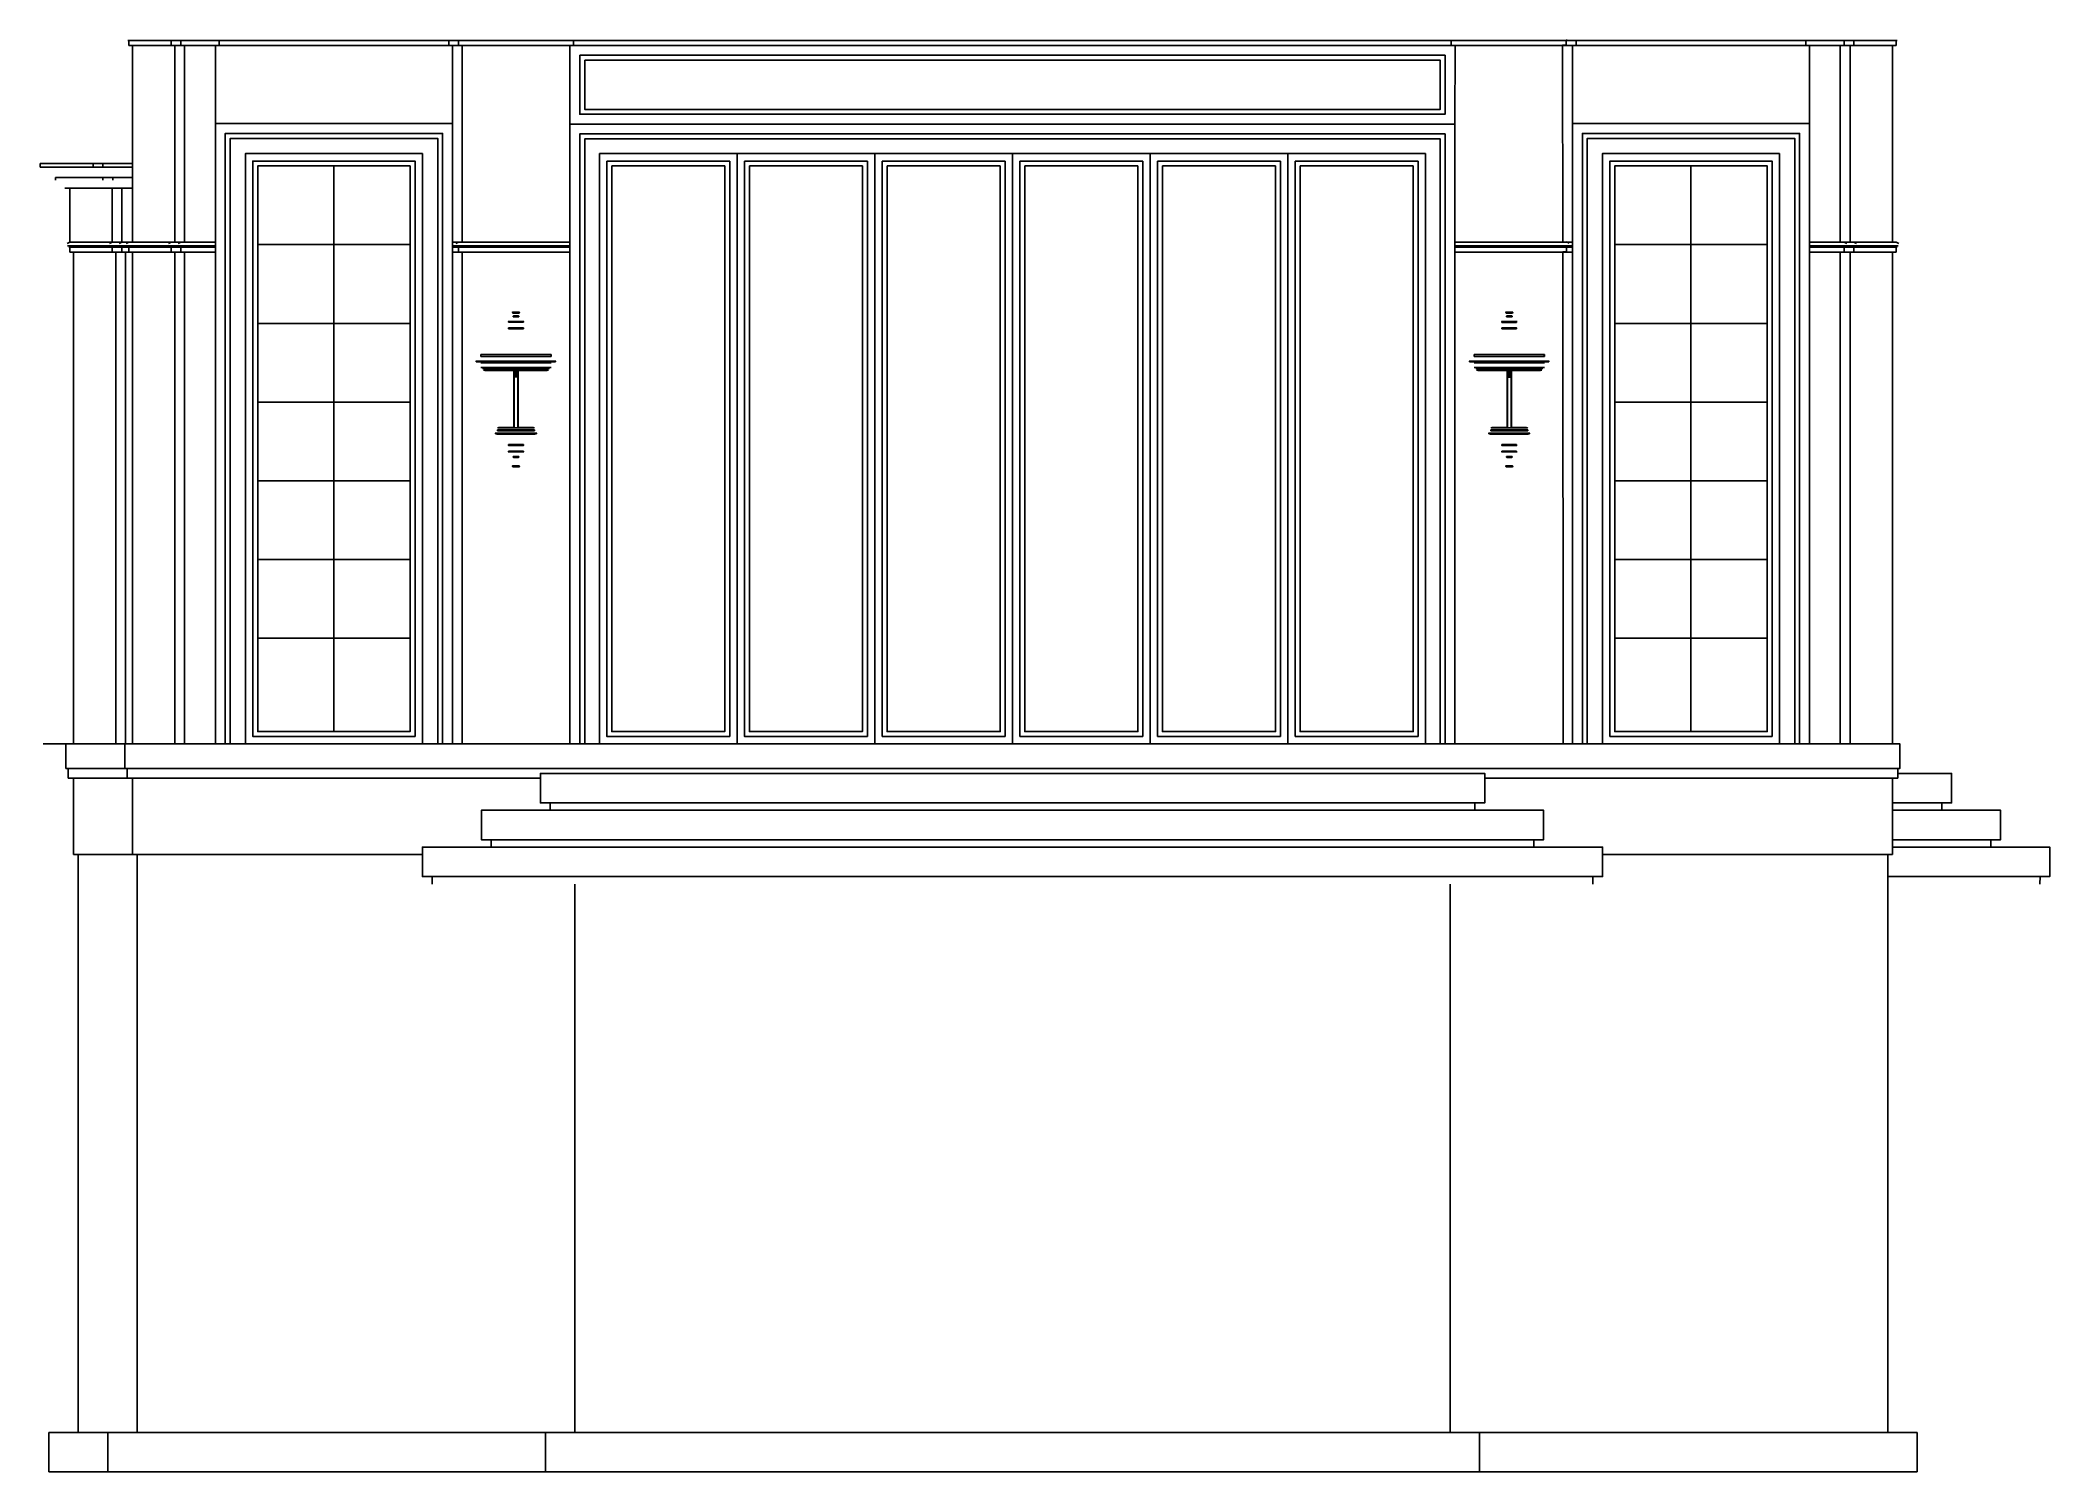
# Model space of a CAD drawing. Header units: metres. Extents: x -204 to 204, y 0 to 291.
import ezdxf

# ---------------------------------------------------------------- set-up
doc = ezdxf.new("R2010")
doc.units = ezdxf.units.M

msp = doc.modelspace()

# ---------------------------------------------------------------- linework, layer by layer
at = {"layer": 'EL-Trim', "color": 8}
for p, q in [((-177.74, 290), (-177.74, 291)), ((-175.74, 290), (-175.74, 291)), ((162.51, 290), (162.51, 291)), ((164.51, 290), (164.51, 291)), ((163.76, 250), (163.76, 290)), ((-193.62, 266, 8.25), (-193.62, 265.25, 8.25)), ((-191.62, 266, 8.25), (-191.62, 265.25, 8.25)), ((-203.37, 265.25, 8.25), (-185.62, 265.25)), ((-201.24, 263.13, 8.59), (-185.62, 263.13)), ((-191.62, 263.13, 8.25), (-191.62, 262.63, 8.25)), ((-189.62, 263.13, 8.25), (-189.62, 262.63, 8.25)), ((-198.37, 261, 8.25), (-185.62, 261)), ((-190.24, 261, 8.25), (-189.74, 261, 8.25)), ((-189.74, 261, 8.25), (-189.74, 250, 8.25)), ((-188.24, 261, 8.25), (-187.74, 261, 8.25)), ((-187.74, 261, 8.25), (-187.74, 250, 8.25)), ((163.06, 249.73), (162.51, 250)), ((165.06, 249.73), (164.51, 250)), ((162.51, 248), (161.76, 248)), ((162.51, 248), (162.51, 249)), ((162.51, 249), (162.7, 249)), ((163.76, 248), (163.76, 148)), ((164.51, 248), (164.51, 249)), ((164.51, 249), (164.7, 249))]:
    msp.add_line(p, q, dxfattribs=at)
for points in [[(-94.62, 288), (81.38, 288), (81.38, 276), (-94.62, 276)], [(-93.62, 287), (80.38, 287), (80.38, 277), (-93.62, 277)]]:
    msp.add_lwpolyline(points, close=True, dxfattribs=at)
for points in [[(161.76, 250), (161.76, 250)], [(161.76, 248), (161.76, 148)]]:
    msp.add_lwpolyline(points, dxfattribs=at)
at = {"layer": 'FP-Footing'}
for p, q in [((-196.62, 119.5, -12.22), (-196.62, 8, -12.22)), ((-184.62, 119.5), (-184.62, 8)), ((-95.62, 119.5), (-95.62, 8)), ((82.39, 119.5), (82.39, 8)), ((171.39, 119.5), (171.39, 8)), ((-202.62, 8, -12.22), (-202.62, 0, -12.22)), ((-202.62, 8, -12.22), (177.39, 8)), ((-190.62, 8), (-190.62, 0)), ((-101.62, 8), (-101.62, 0)), ((88.39, 8), (88.39, 0)), ((177.39, 8), (177.39, 0)), ((-202.62, 0, -12.22), (177.39, 0))]:
    msp.add_line(p, q, dxfattribs=at)
at = {"layer": 'FP-Hatch'}
for p, q in [((-186.37, 291), (173.13, 291)), ((-176.99, 250), (-176.99, 290)), ((-174.99, 250), (-174.99, 290)), ((161.76, 250), (161.76, 290)), ((-144.62, 265.5), (-144.62, 150.5)), ((131.38, 265.5), (131.38, 150.5)), ((-190.29, 249.73), (-189.74, 250)), ((-188.29, 249.73), (-187.74, 250)), ((-178.29, 249.73), (-177.74, 250)), ((-176.29, 249.73), (-175.74, 250)), ((-129.12, 249.5), (-160.12, 249.5)), ((146.88, 249.5), (115.88, 249.5)), ((-186.78, 249.25), (-198.78, 249.25, 8.25)), ((-186.55, 249, 2.87), (-198.37, 249, 8.25)), ((-186.37, 248), (-197.62, 248, 8.25)), ((-189.74, 249), (-189.93, 249)), ((-189.74, 248), (-189.74, 249)), ((-188.99, 248), (-188.99, 148)), ((-187.74, 249), (-187.93, 249)), ((-187.74, 248), (-187.74, 249)), ((-187.74, 248), (-186.99, 248)), ((-168.71, 249.25), (-186.78, 249.25)), ((-168.71, 249), (-186.37, 249)), ((-177.74, 249), (-177.93, 249)), ((-177.74, 248), (-177.74, 249)), ((-176.99, 248), (-176.99, 148)), ((-175.74, 249), (-175.93, 249)), ((-175.74, 248), (-175.74, 249)), ((-175.74, 248), (-174.99, 248)), ((-120.52, 249.25), (-96.62, 249.25)), ((-120.52, 249), (-96.62, 249)), ((83.38, 249.25), (107.29, 249.25)), ((83.38, 249), (107.29, 249)), ((155.48, 249.25), (173.55, 249.25)), ((155.48, 249), (173.13, 249)), ((-129.12, 233.5), (-160.12, 233.5)), ((-109.16, 233.9), (-109.1, 233.9)), ((-109.16, 233.9, -0.08), (-106.09, 233.9, -0.08)), ((-109.1, 233.9), (-107.6, 233.9)), ((-109.1, 233.71), (-107.6, 233.71)), ((-109.09, 233.71, -0.08), (-106.09, 233.71, -0.08)), ((-108.2, 235.6), (-108.25, 235.6)), ((-106.99, 235.6, -0.08), (-108.25, 235.6, -0.08)), ((-108.2, 235.6), (-107.6, 235.6)), ((-107.6, 235.78), (-108.18, 235.78)), ((-108.16, 234.85), (-107.6, 234.85)), ((-108.15, 234.85, -0.08), (-107.03, 234.85, -0.08)), ((-108.06, 235.03), (-107.6, 235.03)), ((-108.06, 235.03, -0.08), (-107.12, 235.03, -0.08)), ((-107.6, 235.78), (-107.01, 235.78)), ((-106.99, 235.6), (-107.6, 235.6)), ((-107.13, 235.03), (-107.6, 235.03)), ((-107.03, 234.85), (-107.6, 234.85)), ((-106.1, 233.9), (-107.6, 233.9)), ((-106.1, 233.71), (-107.6, 233.71)), ((-106.99, 235.6), (-106.94, 235.6)), ((-106.03, 233.9), (-106.1, 233.9)), ((92.86, 233.9, -0.08), (95.92, 233.9, -0.08)), ((92.86, 233.89), (92.93, 233.89)), ((92.92, 233.71, -0.08), (95.92, 233.71, -0.08)), ((92.93, 233.89), (94.43, 233.89)), ((92.93, 233.7), (94.43, 233.7)), ((95.03, 235.6, -0.08), (93.77, 235.6, -0.08)), ((93.83, 235.59), (93.77, 235.59)), ((93.83, 235.59), (94.43, 235.59)), ((94.43, 235.78), (93.85, 235.78)), ((93.86, 234.85, -0.08), (94.99, 234.85, -0.08)), ((93.87, 234.84), (94.43, 234.84)), ((93.96, 235.03, -0.08), (94.89, 235.03, -0.08)), ((93.96, 235.03), (94.43, 235.03)), ((94.43, 235.78), (95.01, 235.78)), ((95.03, 235.59), (94.43, 235.59)), ((94.9, 235.03), (94.43, 235.03)), ((94.99, 234.84), (94.43, 234.84)), ((95.93, 233.89), (94.43, 233.89)), ((95.93, 233.7), (94.43, 233.7)), ((95.03, 235.59), (95.09, 235.59)), ((96, 233.89), (95.93, 233.89)), ((146.88, 233.5), (115.88, 233.5)), ((-109.1, 232.4), (-107.6, 232.4)), ((-109.09, 232.4, -0.08), (-106.09, 232.4, -0.08)), ((-108.91, 232.58), (-107.6, 232.58)), ((-106.28, 232.58), (-107.6, 232.58)), ((-106.1, 232.4), (-107.6, 232.4)), ((92.92, 232.4, -0.08), (95.92, 232.4, -0.08)), ((92.93, 232.39), (94.43, 232.39)), ((93.12, 232.58), (94.43, 232.58)), ((95.74, 232.58), (94.43, 232.58)), ((95.93, 232.39), (94.43, 232.39)), ((-115.73, 225.82), (-115.66, 225.82)), ((-115.72, 225.82, -0.08), (-99.46, 225.82, -0.08)), ((-115.66, 225.65), (-115.66, 225.82)), ((-115.66, 225.82), (-107.6, 225.82)), ((-115.66, 225.65), (-114.91, 225.65)), ((-115.65, 225.65, -0.08), (-115.65, 225.82, -0.08)), ((-115.65, 225.65, -0.08), (-99.53, 225.65, -0.08)), ((-114.91, 225.65), (-107.6, 225.65)), ((-114.72, 226.77), (-114.72, 227.15)), ((-114.72, 227.15), (-107.6, 227.15)), ((-114.72, 226.77, -0.08), (-114.72, 227.15, -0.08)), ((-114.72, 227.15, -0.08), (-100.47, 227.15, -0.08)), ((-114.72, 226.77), (-107.6, 226.77)), ((-114.72, 226.77, -0.08), (-100.47, 226.77, -0.08)), ((-114.72, 225.46), (-107.6, 225.46)), ((-114.72, 225.46, -0.08), (-100.47, 225.46, -0.08)), ((-100.47, 227.15), (-107.6, 227.15)), ((-100.47, 226.77), (-107.6, 226.77)), ((-99.53, 225.82), (-107.6, 225.82)), ((-100.28, 225.65), (-107.6, 225.65)), ((-100.47, 225.46), (-107.6, 225.46)), ((-100.47, 226.77), (-100.47, 227.15)), ((-100.47, 226.77, -0.08), (-100.47, 227.15, -0.08)), ((-99.53, 225.65), (-100.28, 225.65)), ((-99.53, 225.65), (-99.53, 225.82)), ((-99.47, 225.82), (-99.53, 225.82)), ((-99.53, 225.65, -0.08), (-99.53, 225.82, -0.08)), ((86.3, 225.82, -0.08), (102.55, 225.82, -0.08)), ((86.3, 225.82), (86.37, 225.82)), ((86.36, 225.65, -0.08), (86.36, 225.82, -0.08)), ((86.36, 225.65, -0.08), (102.49, 225.65, -0.08)), ((86.37, 225.64), (86.37, 225.82)), ((86.37, 225.82), (94.43, 225.82)), ((86.37, 225.64), (87.12, 225.64)), ((87.12, 225.64), (94.43, 225.64)), ((87.3, 226.77, -0.08), (87.3, 227.15, -0.08)), ((87.3, 227.15, -0.08), (101.55, 227.15, -0.08)), ((87.3, 226.77, -0.08), (101.55, 226.77, -0.08)), ((87.3, 225.46, -0.08), (101.55, 225.46, -0.08)), ((87.31, 226.77), (87.31, 227.14)), ((87.31, 227.14), (94.43, 227.14)), ((87.31, 226.77), (94.43, 226.77)), ((87.31, 225.45), (94.43, 225.45)), ((101.56, 227.14), (94.43, 227.14)), ((101.56, 226.77), (94.43, 226.77)), ((102.49, 225.82), (94.43, 225.82)), ((101.74, 225.64), (94.43, 225.64)), ((101.56, 225.45), (94.43, 225.45)), ((101.55, 226.77, -0.08), (101.55, 227.15, -0.08)), ((101.56, 226.77), (101.56, 227.14)), ((102.49, 225.64), (101.74, 225.64)), ((102.49, 225.65, -0.08), (102.49, 225.82, -0.08)), ((102.49, 225.64), (102.49, 225.82)), ((102.56, 225.82), (102.49, 225.82)), ((-114.72, 224.52), (-114.57, 224.52)), ((-114.72, 224.52, -0.08), (-100.47, 224.52, -0.08)), ((-114.57, 224.52), (-107.6, 224.52)), ((-114.23, 224.33), (-114.38, 224.33)), ((-100.8, 224.33, -0.08), (-114.38, 224.33, -0.08)), ((-114.23, 224.33), (-107.6, 224.33)), ((-114.15, 223.96), (-114.23, 223.96)), ((-107.78, 223.96, -0.08), (-114.22, 223.96, -0.08)), ((-114.15, 223.96), (-107.78, 223.96)), ((-113.96, 223.88), (-108.05, 223.88)), ((-113.96, 223.88, -0.08), (-108.04, 223.88, -0.08)), ((-108.05, 212.23), (-108.05, 223.96)), ((-108.04, 212.23, -0.08), (-108.04, 223.96, -0.08)), ((-107.97, 212.23), (-107.97, 223.96)), ((-107.97, 212.23, -0.08), (-107.97, 223.96, -0.08)), ((-100.62, 224.52), (-107.6, 224.52)), ((-100.96, 224.33), (-107.6, 224.33)), ((-101.04, 223.96), (-107.41, 223.96)), ((-100.96, 223.96, -0.08), (-107.4, 223.96, -0.08)), ((-107.22, 212.23), (-107.22, 223.96)), ((-107.22, 212.23, -0.08), (-107.22, 223.96, -0.08)), ((-107.15, 212.23), (-107.15, 223.96)), ((-101.23, 223.88), (-107.15, 223.88)), ((-107.14, 212.23, -0.08), (-107.14, 223.96, -0.08)), ((-101.23, 223.88, -0.08), (-107.14, 223.88, -0.08)), ((-101.04, 223.96), (-100.97, 223.96)), ((-100.96, 224.33), (-100.81, 224.33)), ((-100.47, 224.52), (-100.62, 224.52)), ((87.3, 224.52, -0.08), (101.55, 224.52, -0.08)), ((87.31, 224.52), (87.46, 224.52)), ((87.46, 224.52), (94.43, 224.52)), ((101.21, 224.33, -0.08), (87.64, 224.33, -0.08)), ((87.79, 224.33), (87.64, 224.33)), ((87.79, 224.33), (94.43, 224.33)), ((94.24, 223.96, -0.08), (87.79, 223.96, -0.08)), ((87.88, 223.95), (87.8, 223.95)), ((87.88, 223.95), (94.24, 223.95)), ((88.06, 223.88, -0.08), (93.97, 223.88, -0.08)), ((88.06, 223.88), (93.98, 223.88)), ((93.97, 212.23, -0.08), (93.97, 223.96, -0.08)), ((93.98, 212.23), (93.98, 223.95)), ((94.05, 212.23, -0.08), (94.05, 223.96, -0.08)), ((94.06, 212.23), (94.06, 223.95)), ((101.41, 224.52), (94.43, 224.52)), ((101.07, 224.33), (94.43, 224.33)), ((101.05, 223.96, -0.08), (94.61, 223.96, -0.08)), ((100.99, 223.95), (94.62, 223.95)), ((94.8, 212.23, -0.08), (94.8, 223.96, -0.08)), ((94.81, 212.23), (94.81, 223.95)), ((94.87, 212.23, -0.08), (94.87, 223.96, -0.08)), ((100.79, 223.88, -0.08), (94.87, 223.88, -0.08)), ((94.88, 212.23), (94.88, 223.95)), ((100.8, 223.88), (94.88, 223.88)), ((100.99, 223.95), (101.06, 223.95)), ((101.07, 224.33), (101.22, 224.33)), ((101.56, 224.52), (101.41, 224.52)), ((-129.12, 217.5), (-160.12, 217.5)), ((146.88, 217.5), (115.88, 217.5)), ((-111.8, 211.14), (-111.74, 211.14)), ((-111.8, 211.14, -0.08), (-103.38, 211.14, -0.08)), ((-111.74, 211.05), (-111.74, 211.14)), ((-111.74, 211.14), (-107.6, 211.14)), ((-111.74, 211.05), (-111.55, 211.05)), ((-111.73, 211.05, -0.08), (-111.73, 211.14, -0.08)), ((-111.73, 211.05, -0.08), (-103.45, 211.05, -0.08)), ((-111.55, 211.05), (-107.6, 211.05)), ((-111.46, 210.96), (-110.71, 210.96)), ((-111.45, 210.96, -0.08), (-103.73, 210.96, -0.08)), ((-111.3, 212.23), (-111.36, 212.2)), ((-111.29, 212.23, -0.08), (-111.36, 212.2, -0.08)), ((-111.34, 211.67), (-111.34, 211.86)), ((-111.34, 211.86), (-107.6, 211.86)), ((-111.34, 211.67, -0.08), (-111.34, 211.86, -0.08)), ((-111.34, 211.86, -0.08), (-103.84, 211.86, -0.08)), ((-111.34, 211.67), (-107.6, 211.67)), ((-111.34, 211.67, -0.08), (-103.84, 211.67, -0.08)), ((-111.3, 212.23), (-107.6, 212.23)), ((-111.29, 212.23, -0.08), (-103.89, 212.23, -0.08)), ((-111.12, 212.31), (-108.05, 212.31)), ((-111.12, 212.31, -0.08), (-108.04, 212.31, -0.08)), ((-110.71, 210.96), (-107.6, 210.96)), ((-109.1, 208.85), (-107.6, 208.85)), ((-109.09, 208.85, -0.08), (-106.09, 208.85, -0.08)), ((-108.91, 208.66), (-107.6, 208.66)), ((-103.9, 212.23), (-107.6, 212.23)), ((-103.85, 211.86), (-107.6, 211.86)), ((-103.85, 211.67), (-107.6, 211.67)), ((-103.45, 211.14), (-107.6, 211.14)), ((-103.64, 211.05), (-107.6, 211.05)), ((-104.48, 210.96), (-107.6, 210.96)), ((-106.1, 208.85), (-107.6, 208.85)), ((-106.28, 208.66), (-107.6, 208.66)), ((-104.07, 212.31), (-107.15, 212.31)), ((-104.06, 212.31, -0.08), (-107.14, 212.31, -0.08)), ((-103.74, 210.96), (-104.48, 210.96)), ((-103.9, 212.23), (-103.83, 212.2)), ((-103.89, 212.23, -0.08), (-103.82, 212.2, -0.08)), ((-103.85, 211.67), (-103.85, 211.86)), ((-103.84, 211.67, -0.08), (-103.84, 211.86, -0.08)), ((-103.45, 211.05), (-103.64, 211.05)), ((-103.45, 211.05), (-103.45, 211.14)), ((-103.39, 211.14), (-103.45, 211.14)), ((-103.45, 211.05, -0.08), (-103.45, 211.14, -0.08)), ((90.22, 211.14), (90.29, 211.14)), ((90.28, 211.05, -0.08), (90.28, 211.14, -0.08)), ((90.28, 211.14, -0.08), (98.63, 211.14, -0.08)), ((90.28, 211.05, -0.08), (98.57, 211.05, -0.08)), ((90.29, 211.05), (90.29, 211.14)), ((90.29, 211.14), (94.43, 211.14)), ((90.29, 211.05), (90.48, 211.05)), ((90.48, 211.05), (94.43, 211.05)), ((90.56, 210.96, -0.08), (98.29, 210.96, -0.08)), ((90.57, 210.96), (91.31, 210.96)), ((90.72, 212.23, -0.08), (90.66, 212.2, -0.08)), ((90.73, 212.23), (90.66, 212.2)), ((90.68, 211.67, -0.08), (90.68, 211.86, -0.08)), ((90.68, 211.86, -0.08), (98.17, 211.86, -0.08)), ((90.68, 211.67), (90.68, 211.85)), ((90.68, 211.85), (94.43, 211.85)), ((90.68, 211.67, -0.08), (98.17, 211.67, -0.08)), ((90.68, 211.67), (94.43, 211.67)), ((90.72, 212.23, -0.08), (98.13, 212.23, -0.08)), ((90.73, 212.23), (94.43, 212.23)), ((90.9, 212.31, -0.08), (93.97, 212.31, -0.08)), ((90.9, 212.3), (93.98, 212.3)), ((91.31, 210.96), (94.43, 210.96)), ((92.92, 208.85, -0.08), (95.92, 208.85, -0.08)), ((92.93, 208.85), (94.43, 208.85)), ((93.12, 208.66), (94.43, 208.66)), ((98.13, 212.23), (94.43, 212.23)), ((98.18, 211.85), (94.43, 211.85)), ((98.18, 211.67), (94.43, 211.67)), ((98.57, 211.14), (94.43, 211.14)), ((98.38, 211.05), (94.43, 211.05)), ((97.55, 210.96), (94.43, 210.96)), ((95.93, 208.85), (94.43, 208.85)), ((95.74, 208.66), (94.43, 208.66)), ((97.95, 212.31, -0.08), (94.87, 212.31, -0.08)), ((97.96, 212.3), (94.88, 212.3)), ((98.29, 210.96), (97.55, 210.96)), ((98.13, 212.23, -0.08), (98.19, 212.2, -0.08)), ((98.13, 212.23), (98.2, 212.2)), ((98.17, 211.67, -0.08), (98.17, 211.86, -0.08)), ((98.18, 211.67), (98.18, 211.85)), ((98.57, 211.05), (98.38, 211.05)), ((98.57, 211.05, -0.08), (98.57, 211.14, -0.08)), ((98.57, 211.05), (98.57, 211.14)), ((98.64, 211.14), (98.57, 211.14)), ((-109.16, 207.35), (-109.1, 207.35)), ((-109.16, 207.35, -0.08), (-106.09, 207.35, -0.08)), ((-109.1, 207.54), (-107.6, 207.54)), ((-109.1, 207.35), (-107.6, 207.35)), ((-109.09, 207.54, -0.08), (-106.09, 207.54, -0.08)), ((-106.99, 204.53, -0.08), (-108.25, 204.53, -0.08)), ((-108.2, 204.52), (-108.25, 204.52)), ((-108.2, 204.52), (-107.6, 204.52)), ((-108.16, 206.4), (-107.6, 206.4)), ((-108.15, 206.4, -0.08), (-107.03, 206.4, -0.08)), ((-108.06, 206.21), (-107.6, 206.21)), ((-108.06, 206.21, -0.08), (-107.12, 206.21, -0.08)), ((-106.1, 207.54), (-107.6, 207.54)), ((-106.1, 207.35), (-107.6, 207.35)), ((-107.03, 206.4), (-107.6, 206.4)), ((-107.13, 206.21), (-107.6, 206.21)), ((-106.99, 204.52), (-107.6, 204.52)), ((-106.99, 204.52), (-106.94, 204.52)), ((-106.03, 207.35), (-106.1, 207.35)), ((92.86, 207.35, -0.08), (95.92, 207.35, -0.08)), ((92.86, 207.35), (92.93, 207.35)), ((92.92, 207.54, -0.08), (95.92, 207.54, -0.08)), ((92.93, 207.53), (94.43, 207.53)), ((92.93, 207.35), (94.43, 207.35)), ((95.03, 204.53, -0.08), (93.77, 204.53, -0.08)), ((93.83, 204.52), (93.77, 204.52)), ((93.83, 204.52), (94.43, 204.52)), ((93.86, 206.4, -0.08), (94.99, 206.4, -0.08)), ((93.87, 206.4), (94.43, 206.4)), ((93.96, 206.21, -0.08), (94.89, 206.21, -0.08)), ((93.96, 206.21), (94.43, 206.21)), ((95.93, 207.53), (94.43, 207.53)), ((95.93, 207.35), (94.43, 207.35)), ((94.99, 206.4), (94.43, 206.4)), ((94.9, 206.21), (94.43, 206.21)), ((95.03, 204.52), (94.43, 204.52)), ((95.03, 204.52), (95.09, 204.52)), ((96, 207.35), (95.93, 207.35)), ((-129.12, 201.5), (-160.12, 201.5)), ((-106.94, 204.34, -0.08), (-108.25, 204.34, -0.08)), ((-107.6, 204.34), (-108.18, 204.34)), ((-107.6, 204.34), (-107.01, 204.34)), ((95.01, 204.34, -0.08), (93.77, 204.34, -0.08)), ((94.43, 204.33), (93.85, 204.33)), ((94.43, 204.33), (95.01, 204.33)), ((146.88, 201.5), (115.88, 201.5)), ((-129.12, 185.5), (-160.12, 185.5)), ((146.88, 185.5), (115.88, 185.5)), ((-129.12, 169.5), (-160.12, 169.5)), ((146.88, 169.5), (115.88, 169.5)), ((-198.66, 143, -12.22), (-187.12, 143)), ((-7.25, 143), (-186.66, 143)), ((-7.25, 143), (173.43, 143)), ((172.39, 136), (182.39, 136)), ((172.39, 128.5), (192.39, 128.5)), ((202.37, 121, -24.5), (171.39, 121, -24.5))]:
    msp.add_line(p, q, dxfattribs=at)
for points in [[(-166.71, 148), (-166.71, 272.1), (-122.52, 272.1), (-122.52, 148)], [(-165.71, 148), (-165.71, 271.1), (-123.52, 271.1), (-123.52, 148)], [(-94.62, 148), (-94.62, 272), (81.38, 272), (81.38, 148)], [(-93.62, 148), (-93.62, 271), (80.38, 271), (80.38, 148)], [(109.29, 148), (109.29, 272.1), (153.48, 272.1), (153.48, 148)], [(110.29, 148), (110.29, 271.1), (152.48, 271.1), (152.48, 148)], [(-161.12, 180.87), (-161.12, 266.5), (-128.12, 266.5), (-128.12, 149.5), (-161.12, 149.5), (-161.12, 180.87)], [(-64.12, 266.5), (-89.12, 266.5)], [(-64.12, 266.5), (-64.12, 149.5), (-89.12, 149.5), (-89.12, 266.5)], [(-62.62, 148), (-62.62, 268)], [(-36.11, 266.5), (-61.12, 266.5)], [(-36.11, 266.5), (-36.11, 149.5), (-61.12, 149.5), (-61.12, 266.5)], [(-34.61, 148), (-34.61, 268)], [(-8.11, 266.5), (-33.11, 266.5)], [(-8.11, 266.5), (-8.11, 149.5), (-33.11, 149.5), (-33.11, 266.5)], [(-6.61, 148), (-6.61, 268)], [(19.89, 266.5), (-5.11, 266.5)], [(19.89, 266.5), (19.89, 149.5), (-5.11, 149.5), (-5.11, 266.5)], [(21.39, 268), (21.39, 148)], [(47.89, 266.5), (22.89, 266.5)], [(47.89, 266.5), (47.89, 149.5), (22.89, 149.5), (22.89, 266.5)], [(49.39, 268), (49.39, 148)], [(75.89, 266.5), (50.89, 266.5)], [(75.89, 266.5), (75.89, 149.5), (50.89, 149.5), (50.89, 266.5)], [(114.88, 180.87), (114.88, 266.5), (147.88, 266.5), (147.88, 149.5), (114.88, 149.5), (114.88, 180.87)], [(-160.12, 180.87), (-160.12, 265.5), (-129.12, 265.5), (-129.12, 150.5), (-160.12, 150.5), (-160.12, 180.87)], [(-65.12, 265.5), (-65.12, 150.5), (-88.12, 150.5), (-88.12, 265.5)], [(-65.12, 265.5), (-88.12, 265.5)], [(-37.12, 265.5), (-37.12, 150.5), (-60.12, 150.5), (-60.12, 265.5)], [(-37.12, 265.5), (-60.12, 265.5)], [(-9.11, 265.5), (-9.11, 150.5), (-32.12, 150.5), (-32.12, 265.5)], [(-9.11, 265.5), (-32.12, 265.5)], [(18.89, 265.5), (18.89, 150.5), (-4.11, 150.5), (-4.11, 265.5)], [(18.89, 265.5), (-4.11, 265.5)], [(46.89, 265.5), (46.89, 150.5), (23.89, 150.5), (23.89, 265.5)], [(46.89, 265.5), (23.89, 265.5)], [(74.89, 265.5), (74.89, 150.5), (51.89, 150.5), (51.89, 265.5)], [(74.89, 265.5), (51.89, 265.5)], [(115.88, 180.87), (115.88, 265.5), (146.88, 265.5), (146.88, 150.5), (115.88, 150.5), (115.88, 180.87)], [(-186.99, 250), (-186.99, 250)], [(-174.99, 250), (-174.99, 250)], [(-186.99, 248), (-186.99, 148)], [(-174.99, 248), (-174.99, 148)], [(-109.1, 233.9), (-109.1, 233.71)], [(-108.18, 235.78), (-108.25, 235.78), (-108.35, 235.69), (-108.35, 235.69), (-108.25, 235.6)], [(-108.06, 235.03), (-108.16, 234.94), (-108.16, 234.85)], [(-107.13, 235.03), (-107.03, 234.94), (-107.03, 234.85)], [(-107.01, 235.78), (-106.94, 235.78), (-106.85, 235.69), (-106.85, 235.69), (-106.94, 235.6)], [(-106.1, 233.9), (-106.1, 233.71)], [(92.93, 233.89), (92.93, 233.7)], [(93.85, 235.78), (93.77, 235.78), (93.68, 235.69), (93.68, 235.69), (93.77, 235.59)], [(93.96, 235.03), (93.87, 234.94), (93.87, 234.84)], [(94.9, 235.03), (94.99, 234.94), (94.99, 234.84)], [(95.01, 235.78), (95.09, 235.78), (95.18, 235.69), (95.18, 235.69), (95.09, 235.59)], [(95.93, 233.89), (95.93, 233.7)], [(-109.1, 232.4), (-109.1, 232.58), (-108.91, 232.58)], [(-106.1, 232.4), (-106.1, 232.58), (-106.28, 232.58)], [(92.93, 232.39), (92.93, 232.58), (93.12, 232.58)], [(95.93, 232.39), (95.93, 232.58), (95.74, 232.58)], [(-107.78, 222.46), (-107.78, 224.33), (-107.41, 224.33), (-107.41, 222.46)], [(94.24, 222.45), (94.24, 224.33), (94.62, 224.33), (94.62, 222.45)], [(-109.1, 208.85), (-109.1, 208.66), (-108.91, 208.66)], [(-106.1, 208.85), (-106.1, 208.66), (-106.28, 208.66)], [(92.93, 208.85), (92.93, 208.66), (93.12, 208.66)], [(95.93, 208.85), (95.93, 208.66), (95.74, 208.66)], [(-109.1, 207.35), (-109.1, 207.54)], [(-108.18, 204.34), (-108.25, 204.34), (-108.35, 204.43), (-108.35, 204.43), (-108.25, 204.52)], [(-108.06, 206.21), (-108.16, 206.31), (-108.16, 206.4)], [(-107.13, 206.21), (-107.03, 206.31), (-107.03, 206.4)], [(-107.01, 204.34), (-106.94, 204.34), (-106.85, 204.43), (-106.85, 204.43), (-106.94, 204.52)], [(-106.1, 207.35), (-106.1, 207.54)], [(92.93, 207.35), (92.93, 207.53)], [(93.85, 204.33), (93.77, 204.33), (93.68, 204.43), (93.68, 204.43), (93.77, 204.52)], [(93.96, 206.21), (93.87, 206.3), (93.87, 206.4)], [(94.9, 206.21), (94.99, 206.3), (94.99, 206.4)], [(95.01, 204.33), (95.09, 204.33), (95.18, 204.43), (95.18, 204.43), (95.09, 204.52)], [(95.93, 207.35), (95.93, 207.53)]]:
    msp.add_lwpolyline(points, dxfattribs=at)
for points, elevation in [([(-109.09, 233.9), (-109.09, 233.71)], -0.08), ([(-106.94, 235.78), (-108.25, 235.78), (-108.25, 235.6)], -0.08), ([(-108.06, 235.03), (-108.15, 234.94), (-108.15, 234.85)], -0.08), ([(-107.12, 235.03), (-107.03, 234.94), (-107.03, 234.85)], -0.08), ([(-106.09, 233.9), (-106.09, 233.71)], -0.08), ([(92.92, 233.9), (92.92, 233.71)], -0.08), ([(95.01, 235.78), (93.77, 235.78), (93.77, 235.6)], -0.08), ([(93.96, 235.03), (93.86, 234.94), (93.86, 234.85)], -0.08), ([(94.89, 235.03), (94.99, 234.94), (94.99, 234.85)], -0.08), ([(95.92, 233.9), (95.92, 233.71)], -0.08), ([(-109.09, 232.4), (-109.09, 232.58), (-106.09, 232.58)], -0.08), ([(-106.09, 232.4), (-106.09, 232.58)], -0.08), ([(92.92, 232.4), (92.92, 232.58), (95.92, 232.58)], -0.08), ([(95.92, 232.4), (95.92, 232.58)], -0.08), ([(-107.78, 224.33), (-107.78, 222.46)], -0.08), ([(-107.4, 222.46), (-107.4, 224.33)], -0.08), ([(94.24, 224.33), (94.24, 222.46)], -0.08), ([(94.61, 222.46), (94.61, 224.33)], -0.08), ([(-109.09, 208.85), (-109.09, 208.66), (-106.09, 208.66)], -0.08), ([(-106.09, 208.85), (-106.09, 208.66)], -0.08), ([(92.92, 208.85), (92.92, 208.66), (95.92, 208.66)], -0.08), ([(95.92, 208.85), (95.92, 208.66)], -0.08), ([(-109.09, 207.35), (-109.09, 207.54)], -0.08), ([(-108.06, 206.21), (-108.15, 206.31), (-108.15, 206.4)], -0.08), ([(-107.12, 206.21), (-107.03, 206.31), (-107.03, 206.4)], -0.08), ([(-106.94, 204.34), (-106.94, 204.53)], -0.08), ([(-106.09, 207.35), (-106.09, 207.54)], -0.08), ([(92.92, 207.35), (92.92, 207.54)], -0.08), ([(93.96, 206.21), (93.86, 206.31), (93.86, 206.4)], -0.08), ([(94.89, 206.21), (94.99, 206.31), (94.99, 206.4)], -0.08), ([(95.08, 204.34), (95.08, 204.53)], -0.08), ([(95.92, 207.35), (95.92, 207.54)], -0.08), ([(-197.62, 141), (-186.66, 141)], -12.22), ([(-196.62, 125.5), (-185.62, 125.5)], -12.22)]:
    msp.add_lwpolyline(points, dxfattribs=dict(at, elevation=elevation))
at = {"layer": 'FP-Proposed Wall'}
for p, q in [((-186.37, 290), (-186.37, 291)), ((-119.27, 291), (-119.46, 291)), ((-119.27, 290), (-119.27, 291)), ((-95.87, 290), (-95.87, 291)), ((82.63, 290), (82.63, 291)), ((106.03, 291.07), (106.22, 291.07)), ((106.03, 290.07), (106.03, 291.07)), ((173.13, 290), (173.13, 291)), ((-185.62, 290), (-186.37, 290)), ((-185.62, 250), (-185.62, 290)), ((-119.27, 290), (-118.52, 290)), ((-118.52, 250), (-118.52, 290)), ((-96.62, 274), (-96.62, 290)), ((83.38, 274), (83.39, 290)), ((106.03, 290.07), (105.28, 290.06)), ((105.3, 250.06), (105.28, 290.06)), ((172.38, 250), (172.38, 290)), ((173.13, 290), (172.38, 290)), ((-186.91, 249.73), (-186.37, 250)), ((-185.62, 250), (-186.37, 250)), ((-119.82, 249.73), (-119.27, 250)), ((106.6, 249.79), (106.05, 250.07)), ((173.13, 250), (172.38, 250)), ((173.68, 249.73), (173.13, 250)), ((-186.37, 249), (-186.55, 249)), ((-186.37, 248), (-186.37, 249)), ((-185.62, 248), (-186.37, 248)), ((-185.62, 148), (-185.62, 248)), ((-119.27, 248), (-119.27, 249)), ((-119.27, 248), (-118.52, 248)), ((106.05, 248.07), (105.3, 248.06)), ((106.05, 249.07), (106.24, 249.07)), ((106.05, 248.07), (106.05, 249.07)), ((173.13, 248), (172.38, 248)), ((172.38, 148), (172.38, 248)), ((173.13, 249), (173.32, 249)), ((173.13, 248), (173.13, 249)), ((-186.66, 143), (-186.66, 141)), ((-186.66, 141), (-185.62, 141)), ((-185.62, 125.5), (-185.62, 141)), ((89.44, 142, 24.5), (-100.65, 142, 49)), ((172.39, 125.5), (172.39, 141)), ((172.39, 141), (173.43, 141)), ((173.43, 143), (173.43, 141)), ((87.44, 134.5, 24.5), (-100.63, 134.5, 24.5)), ((99.44, 127), (-112.63, 127, 24.5)), ((-185.62, 125.5), (-184.62, 125.5)), ((172.39, 125.5), (171.39, 125.5))]:
    msp.add_line(p, q, dxfattribs=at)
at = {"layer": 'FP-Proposed Wall', "color": 1}
for p, q in [((172.38, 290), (-185.62, 290)), ((-204.37, 266, 8.25), (-204.37, 265.25, 8.25)), ((-204.37, 266, 8.25), (-185.62, 266)), ((-203.37, 265.25, 8.25), (-204.37, 265.25, 8.25)), ((-201.24, 263.13, 8.25), (-201.24, 262.63, 8.25)), ((-199.37, 261, 8.25), (-198.37, 261, 8.25)), ((-198.37, 261, 8.25), (-198.37, 250, 8.25)), ((-198.91, 249.73, 8.25), (-198.37, 250, 8.25)), ((-197.62, 250, 8.25), (-198.37, 250, 8.25)), ((-197.61, 250), (-198.36, 250)), ((-186.37, 250), (-197.62, 250, 8.25)), ((-198.37, 249, 8.25), (-198.55, 249, 8.25)), ((-198.37, 248, 8.25), (-198.37, 249, 8.25)), ((-197.62, 248, 8.25), (-198.37, 248, 8.25)), ((-197.62, 148, -12.22), (-197.62, 248, 8.25)), ((-168.71, 248), (-185.62, 248)), ((-96.62, 248), (-120.52, 248)), ((83.38, 248), (107.29, 248)), ((155.48, 248), (172.38, 248)), ((-187.12, 148), (-203.77, 148, -12.22)), ((-198.66, 143, -12.22), (-199.12, 143, -12.22)), ((-198.66, 143, -12.22), (-198.66, 141, -12.22)), ((-197.62, 141, -12.22), (-198.66, 141, -12.22)), ((-197.62, 125.5, -12.22), (-197.62, 141, -12.22)), ((173.43, 142), (182.41, 142)), ((87.44, 136, 24.5), (-100.63, 136, 24.5)), ((172.39, 134.5), (192.39, 134.5)), ((99.42, 128.5, 24.5), (-112.63, 128.5, 24.5)), ((172.39, 127, -9.13), (202.39, 127)), ((-196.62, 125.5, -12.22), (-197.62, 125.5, -12.22)), ((-124.61, 121), (111.42, 121))]:
    msp.add_line(p, q, dxfattribs=at)
at = {"layer": 'FP-Proposed Wall'}
for points in [[(-186.37, 291), (-186.55, 291)], [(173.13, 291), (173.32, 291)], [(-118.52, 248), (-118.52, 148)], [(105.3, 248.06), (105.36, 148.06)], [(-186.66, 143), (-187.12, 143), (-187.12, 148), (-9.25, 148)], [(-186.66, 141.3), (-186.66, 143), (-187.12, 143), (-187.12, 148), (-185.62, 148)], [(173.43, 143), (173.89, 143), (173.89, 148), (-9.25, 148)], [(-124.61, 121), (-126.61, 121), (-126.61, 127), (-112.63, 127)], [(111.42, 121), (113.42, 121), (113.42, 127), (99.44, 127)], [(-184.62, 125.5), (-184.62, 119.5)], [(171.39, 125.5), (171.39, 119.5)], [(-124.63, 121), (-124.61, 119.5)], [(111.44, 121), (111.42, 119.5)]]:
    msp.add_lwpolyline(points, dxfattribs=at)
at = {"layer": 'FP-Proposed Wall', "color": 1}
for points in [[(-162.62, 148), (-162.62, 268), (-126.62, 268), (-126.62, 148), (-162.62, 148)], [(77.39, 148), (-90.62, 148), (-90.62, 268)], [(-90.62, 268), (77.38, 268), (77.38, 148)], [(113.38, 148), (113.38, 268), (149.38, 268), (149.38, 148), (113.38, 148)], [(182.39, 136), (184.39, 136), (184.39, 142), (182.41, 142)], [(182.39, 136), (182.39, 134.5)], [(192.37, 128.5), (194.37, 128.5), (194.37, 134.5), (192.39, 134.5)], [(192.39, 128.5), (192.39, 127)]]:
    msp.add_lwpolyline(points, dxfattribs=at)
for points, elevation in [([(-199.12, 143), (-199.12, 148)], -12.22), ([(202.37, 121), (204.37, 121), (204.37, 127), (202.39, 127)], -24.5), ([(-196.62, 125.5), (-196.62, 119.5)], -12.22), ([(202.39, 121), (202.37, 119.5)], -24.5)]:
    msp.add_lwpolyline(points, dxfattribs=dict(at, elevation=elevation))
at = {"layer": 'FP-Proposed Wall', "elevation": 24.5}
for points in [[(-100.63, 136), (-102.63, 136), (-102.63, 142), (-100.65, 142)], [(87.44, 136), (89.44, 136), (89.44, 142), (87.46, 142)], [(-100.63, 136), (-100.63, 134.5)], [(87.44, 136), (87.44, 134.5)], [(-112.61, 128.5), (-114.61, 128.5), (-114.61, 134.5), (-100.63, 134.5)], [(99.42, 128.5), (101.42, 128.5), (101.42, 134.5), (87.44, 134.5)], [(-112.63, 128.5), (-112.61, 127)], [(99.44, 128.5), (99.42, 127)]]:
    msp.add_lwpolyline(points, dxfattribs=at)
at = {"layer": 'FP-Stair'}
for p, q in [((-167.96, 291), (-167.77, 291)), ((-167.96, 290), (-167.96, 291)), ((-121.27, 291), (-121.46, 291)), ((-121.27, 290), (-121.27, 291)), ((108.04, 291), (108.22, 291)), ((108.04, 290), (108.04, 291)), ((154.73, 291), (154.54, 291)), ((154.73, 290), (154.73, 291)), ((-168.71, 148), (-168.71, 290)), ((-167.96, 290), (-168.71, 290)), ((-121.27, 290), (-120.52, 290)), ((-120.52, 290), (-120.52, 148)), ((107.29, 148), (107.29, 290)), ((108.04, 290), (107.29, 290)), ((154.73, 290), (155.48, 290)), ((155.48, 290), (155.48, 148)), ((-168.71, 250), (-185.62, 250)), ((-120.52, 250), (-96.62, 250)), ((83.38, 250), (107.29, 250)), ((155.48, 250), (172.38, 250)), ((-102.63, 141), (-185.62, 141)), ((89.44, 141), (172.39, 141)), ((-126.61, 125.5), (-184.62, 125.5)), ((113.42, 125.5), (171.39, 125.5))]:
    msp.add_line(p, q, dxfattribs=at)
for points in [[(-168.71, 274.1), (-120.52, 274.1)], [(-96.62, 148), (-96.62, 274), (83.38, 274), (83.38, 148)], [(107.29, 274.1), (155.48, 274.1)]]:
    msp.add_lwpolyline(points, dxfattribs=at)

doc.saveas('drawing.dxf')
